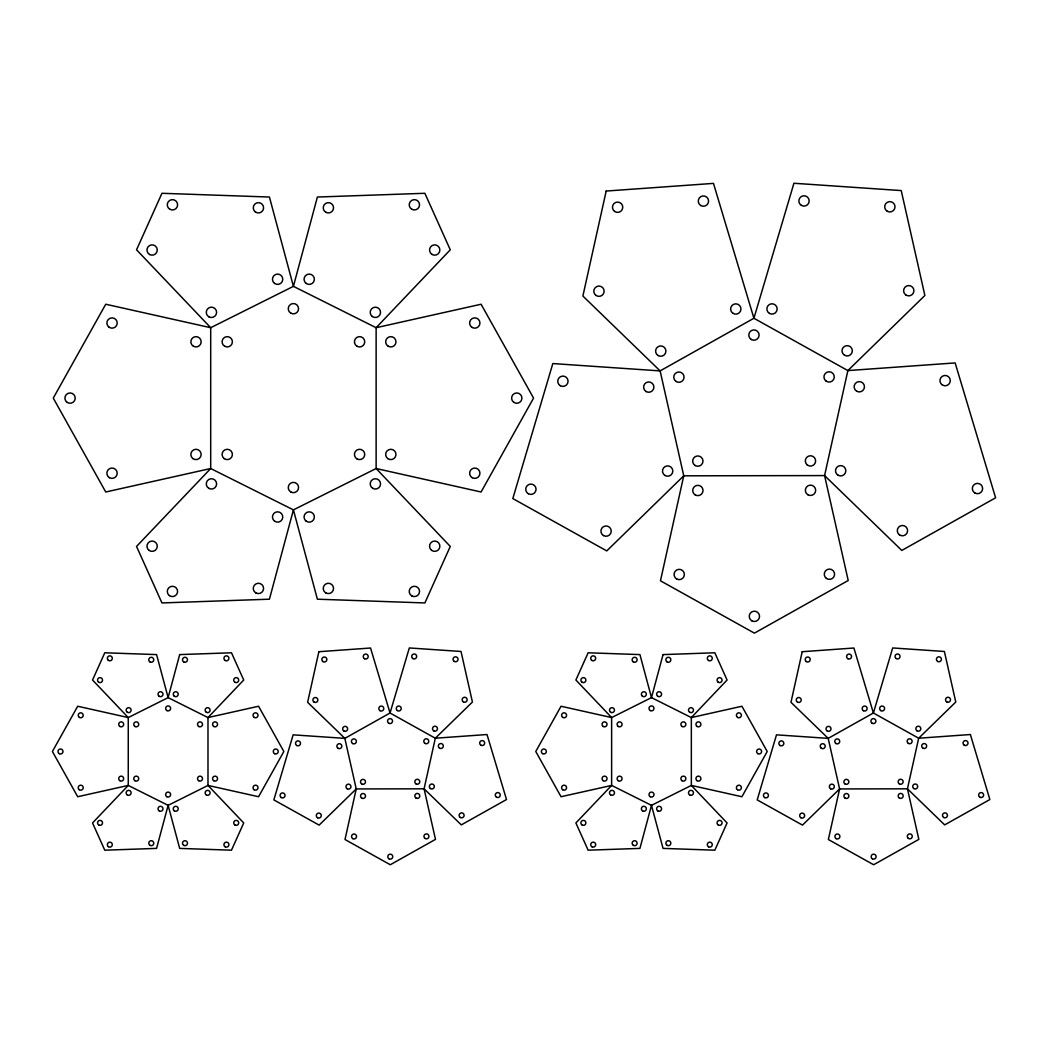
<?xml version="1.0" encoding="UTF-8"?>
<svg xmlns="http://www.w3.org/2000/svg" width="1048" height="1048" viewBox="0 0 1048 1048"><rect width="100%" height="100%" fill="white"/><g stroke="black" fill="none" stroke-linecap="round" stroke-linejoin="round"><path stroke-width="1.5" d="M210.7 327.71L210.7 468.522L136.541 546.427L161.955 602.941L269.428 599.194L293.414 509.878L376.127 468.522L481.084 491.997L533.563 398.109L481.084 304.234L376.127 327.71L293.414 286.353L269.428 197.037L161.955 193.291L136.541 249.804L210.7 327.71L293.414 286.353L317.387 197.037L424.872 193.291L450.273 249.804L376.127 327.71L376.127 468.522L450.273 546.427L424.872 602.941L317.387 599.194L293.414 509.878L210.7 468.522L105.743 491.997L53.265 398.109L105.743 304.234L210.7 327.71M318.854 651.712L307.627 702.304L344.844 738.368L356.228 788.934L345.002 839.527L390.288 864.744L435.483 839.383L424.086 788.817L435.313 738.224L472.425 702.042L461.028 651.476L409.323 647.952L390.039 713.007L344.844 738.368L293.139 734.845L273.856 799.899L319.129 825.117L356.228 788.934L424.086 788.817L461.303 824.894L506.512 799.532L487.019 734.53L435.313 738.224L390.039 713.007L370.547 648.018L318.854 651.712M606.189 191.05L582.885 296.047L660.122 370.9L683.755 475.818L660.463 580.802L754.416 633.136L848.212 580.5L824.58 475.582L847.871 370.586L924.873 295.497L901.228 190.579L793.925 183.256L753.918 318.264L660.122 370.9L552.82 363.564L512.813 498.573L606.766 550.907L683.755 475.818L824.58 475.582L901.804 550.436L995.6 497.8L955.147 362.922L847.871 370.586L753.918 318.264L713.465 183.387L606.189 191.05M802.205 651.712L790.978 702.304L828.195 738.368L839.592 788.934L828.365 839.527L873.639 864.744L918.834 839.383L907.45 788.817L918.677 738.224L955.776 702.042L944.392 651.476L892.686 647.952L873.403 713.007L828.195 738.368L776.489 734.845L757.206 799.899L802.493 825.117L839.592 788.934L907.45 788.817L944.667 824.894L989.862 799.532L970.369 734.53L918.677 738.224L873.403 713.007L853.91 648.018L802.205 651.712M179.68 654.594L168.125 697.627L128.262 717.566L77.696 706.247L52.4 751.495L77.696 796.729L128.262 785.424L168.125 805.349L179.68 848.395L231.477 850.19L243.726 822.955L207.989 785.424L207.989 717.566L243.726 680.021L231.477 652.786L179.68 654.594M168.125 805.349L156.571 848.395L104.774 850.19L92.538 822.955L128.262 785.424L128.262 717.566L92.538 680.021L104.774 652.786L156.571 654.594L168.125 697.627L207.989 717.566L258.568 706.247L283.851 751.495L258.568 796.729L207.989 785.424L168.125 805.349M663.043 654.594L651.489 697.627L611.626 717.566L561.047 706.247L535.764 751.495L561.047 796.729L611.626 785.424L651.489 805.349L663.043 848.395L714.841 850.19L727.076 822.955L691.339 785.424L691.339 717.566L727.076 680.021L714.841 652.786L663.043 654.594M651.489 805.349L639.935 848.395L588.138 850.19L575.889 822.955L611.626 785.424L611.626 717.566L575.889 680.021L588.138 652.786L639.935 654.594L651.489 697.627L691.339 717.566L741.919 706.247L767.215 751.495L741.919 796.729L691.339 785.424L651.489 805.349M149.091 550.396A5.161 5.161 0 0 0 157.252 546.742A5.161 5.161 0 0 0 150.008 541.502A5.161 5.161 0 0 0 149.091 550.396M169.422 595.618A5.161 5.161 0 0 0 177.571 591.963A5.161 5.161 0 0 0 170.326 586.723A5.161 5.161 0 0 0 169.422 595.618M255.843 592.906A5.161 5.161 0 0 0 263.585 588.439A5.161 5.161 0 0 0 255.843 583.959A5.161 5.161 0 0 0 255.843 592.906M274.589 521.17A5.161 5.161 0 0 0 282.75 517.516A5.161 5.161 0 0 0 275.506 512.276A5.161 5.161 0 0 0 274.589 521.17M208.853 488.368A5.161 5.161 0 0 0 216.608 483.901A5.161 5.161 0 0 0 208.853 479.421A5.161 5.161 0 0 0 208.853 488.368M255.398 211.984A5.161 5.161 0 0 0 263.559 208.329A5.161 5.161 0 0 0 256.315 203.089A5.161 5.161 0 0 0 255.398 211.984M169.855 209.273A5.161 5.161 0 0 0 177.61 204.805A5.161 5.161 0 0 0 169.855 200.325A5.161 5.161 0 0 0 169.855 209.273M149.537 254.481A5.161 5.161 0 0 0 157.279 250.013A5.161 5.161 0 0 0 149.537 245.546A5.161 5.161 0 0 0 149.537 254.481M208.853 316.81A5.161 5.161 0 0 0 216.608 312.33A5.161 5.161 0 0 0 208.853 307.863A5.161 5.161 0 0 0 208.853 316.81M274.589 283.432A5.161 5.161 0 0 0 282.75 279.777A5.161 5.161 0 0 0 275.506 274.537A5.161 5.161 0 0 0 274.589 283.432M472.203 477.691A5.161 5.161 0 0 0 479.945 473.211A5.161 5.161 0 0 0 472.203 468.744A5.161 5.161 0 0 0 472.203 477.691M513.743 402.301A5.161 5.161 0 0 0 521.904 398.646A5.161 5.161 0 0 0 514.66 393.406A5.161 5.161 0 0 0 513.743 402.301M472.203 327.487A5.161 5.161 0 0 0 479.945 323.02A5.161 5.161 0 0 0 472.203 318.54A5.161 5.161 0 0 0 472.203 327.487M388.245 346.259A5.161 5.161 0 0 0 395.987 341.792A5.161 5.161 0 0 0 388.245 337.325A5.161 5.161 0 0 0 388.245 346.259M387.799 458.631A5.161 5.161 0 0 0 395.961 454.963A5.161 5.161 0 0 0 388.716 449.736A5.161 5.161 0 0 0 387.799 458.631M432.13 254.481A5.161 5.161 0 0 0 439.872 250.013A5.161 5.161 0 0 0 432.13 245.546A5.161 5.161 0 0 0 432.13 254.481M411.799 209.273A5.161 5.161 0 0 0 419.541 204.805A5.161 5.161 0 0 0 411.799 200.325A5.161 5.161 0 0 0 411.799 209.273M325.81 212.272A5.161 5.161 0 0 0 333.552 207.792A5.161 5.161 0 0 0 325.81 203.325A5.161 5.161 0 0 0 325.81 212.272M306.186 283.432A5.161 5.161 0 0 0 314.348 279.777A5.161 5.161 0 0 0 307.103 274.537A5.161 5.161 0 0 0 306.186 283.432M372.354 316.522A5.161 5.161 0 0 0 380.516 312.867A5.161 5.161 0 0 0 373.271 307.627A5.161 5.161 0 0 0 372.354 316.522M325.81 592.906A5.161 5.161 0 0 0 333.552 588.439A5.161 5.161 0 0 0 325.81 583.959A5.161 5.161 0 0 0 325.81 592.906M411.799 595.906A5.161 5.161 0 0 0 419.541 591.426A5.161 5.161 0 0 0 411.799 586.959A5.161 5.161 0 0 0 411.799 595.906M431.684 550.396A5.161 5.161 0 0 0 439.846 546.742A5.161 5.161 0 0 0 432.601 541.502A5.161 5.161 0 0 0 431.684 550.396M372.8 488.368A5.161 5.161 0 0 0 380.542 483.901A5.161 5.161 0 0 0 372.8 479.421A5.161 5.161 0 0 0 372.8 488.368M306.186 521.17A5.161 5.161 0 0 0 314.348 517.516A5.161 5.161 0 0 0 307.103 512.276A5.161 5.161 0 0 0 306.186 521.17M290.833 491.997A5.161 5.161 0 0 0 298.575 487.53A5.161 5.161 0 0 0 290.833 483.062A5.161 5.161 0 0 0 290.833 491.997M357.001 458.906A5.161 5.161 0 0 0 364.743 454.439A5.161 5.161 0 0 0 357.001 449.972A5.161 5.161 0 0 0 357.001 458.906M357.001 346.259A5.161 5.161 0 0 0 364.743 341.792A5.161 5.161 0 0 0 357.001 337.325A5.161 5.161 0 0 0 357.001 346.259M290.833 313.169A5.161 5.161 0 0 0 298.575 308.702A5.161 5.161 0 0 0 290.833 304.234A5.161 5.161 0 0 0 290.833 313.169M224.665 346.259A5.161 5.161 0 0 0 232.407 341.792A5.161 5.161 0 0 0 224.665 337.325A5.161 5.161 0 0 0 224.665 346.259M224.22 458.631A5.161 5.161 0 0 0 232.381 454.963A5.161 5.161 0 0 0 225.137 449.736A5.161 5.161 0 0 0 224.22 458.631M192.976 458.631A5.161 5.161 0 0 0 201.137 454.963A5.161 5.161 0 0 0 193.893 449.736A5.161 5.161 0 0 0 192.976 458.631M193.422 346.259A5.161 5.161 0 0 0 201.164 341.792A5.161 5.161 0 0 0 193.422 337.325A5.161 5.161 0 0 0 193.422 346.259M109.018 327.199A5.161 5.161 0 0 0 117.18 323.544A5.161 5.161 0 0 0 109.922 318.304A5.161 5.161 0 0 0 109.018 327.199M67.033 402.301A5.161 5.161 0 0 0 75.194 398.646A5.161 5.161 0 0 0 67.95 393.406A5.161 5.161 0 0 0 67.033 402.301M109.451 477.691A5.161 5.161 0 0 0 117.206 473.211A5.161 5.161 0 0 0 109.451 468.744A5.161 5.161 0 0 0 109.451 477.691M856.714 391.231A5.161 5.161 0 0 0 864.456 386.764A5.161 5.161 0 0 0 856.714 382.297A5.161 5.161 0 0 0 856.714 391.231M838.072 475.229A5.161 5.161 0 0 0 845.828 470.762A5.161 5.161 0 0 0 838.072 466.295A5.161 5.161 0 0 0 838.072 475.229M899.42 534.821A5.161 5.161 0 0 0 907.581 531.166A5.161 5.161 0 0 0 900.337 525.926A5.161 5.161 0 0 0 899.42 534.821M974.902 493.005A5.161 5.161 0 0 0 982.644 488.538A5.161 5.161 0 0 0 974.902 484.058A5.161 5.161 0 0 0 974.902 493.005M942.532 385.101A5.161 5.161 0 0 0 950.287 380.634A5.161 5.161 0 0 0 942.532 376.153A5.161 5.161 0 0 0 942.532 385.101M905.747 294.907A5.161 5.161 0 0 0 913.895 291.252A5.161 5.161 0 0 0 906.651 286.012A5.161 5.161 0 0 0 905.747 294.907M887.276 211.264A5.161 5.161 0 0 0 895.018 206.797A5.161 5.161 0 0 0 887.276 202.316A5.161 5.161 0 0 0 887.276 211.264M801.432 205.408A5.161 5.161 0 0 0 809.174 200.928A5.161 5.161 0 0 0 801.432 196.461A5.161 5.161 0 0 0 801.432 205.408M769.429 313.404A5.161 5.161 0 0 0 777.171 308.937A5.161 5.161 0 0 0 769.429 304.47A5.161 5.161 0 0 0 769.429 313.404M844.596 355.272A5.161 5.161 0 0 0 852.338 350.805A5.161 5.161 0 0 0 844.596 346.325A5.161 5.161 0 0 0 844.596 355.272M676.641 578.955A5.161 5.161 0 0 0 684.383 574.474A5.161 5.161 0 0 0 676.641 570.007A5.161 5.161 0 0 0 676.641 578.955M751.809 620.809A5.161 5.161 0 0 0 759.551 616.342A5.161 5.161 0 0 0 751.809 611.875A5.161 5.161 0 0 0 751.809 620.809M826.4 578.417A5.161 5.161 0 0 0 834.562 574.763A5.161 5.161 0 0 0 827.317 569.523A5.161 5.161 0 0 0 826.4 578.417M807.929 494.774A5.161 5.161 0 0 0 815.685 490.307A5.161 5.161 0 0 0 807.929 485.827A5.161 5.161 0 0 0 807.929 494.774M695.283 494.957A5.161 5.161 0 0 0 703.025 490.49A5.161 5.161 0 0 0 695.283 486.01A5.161 5.161 0 0 0 695.283 494.957M751.364 339.526A5.161 5.161 0 0 0 759.106 335.059A5.161 5.161 0 0 0 751.364 330.592A5.161 5.161 0 0 0 751.364 339.526M675.881 381.341A5.161 5.161 0 0 0 684.043 377.686A5.161 5.161 0 0 0 676.798 372.446A5.161 5.161 0 0 0 675.881 381.341M695.243 465.561A5.161 5.161 0 0 0 702.985 461.094A5.161 5.161 0 0 0 695.243 456.627A5.161 5.161 0 0 0 695.243 465.561M807.445 465.102A5.161 5.161 0 0 0 815.606 461.447A5.161 5.161 0 0 0 808.362 456.208A5.161 5.161 0 0 0 807.445 465.102M826.086 381.105A5.161 5.161 0 0 0 834.247 377.45A5.161 5.161 0 0 0 827.003 372.21A5.161 5.161 0 0 0 826.086 381.105M560.326 385.716A5.161 5.161 0 0 0 568.068 381.249A5.161 5.161 0 0 0 560.326 376.769A5.161 5.161 0 0 0 560.326 385.716M528.31 493.726A5.161 5.161 0 0 0 536.065 489.246A5.161 5.161 0 0 0 528.31 484.779A5.161 5.161 0 0 0 528.31 493.726M603.491 535.58A5.161 5.161 0 0 0 611.233 531.113A5.161 5.161 0 0 0 603.491 526.646A5.161 5.161 0 0 0 603.491 535.58M665.074 475.517A5.161 5.161 0 0 0 672.816 471.037A5.161 5.161 0 0 0 665.074 466.57A5.161 5.161 0 0 0 665.074 475.517M646.171 391.572A5.161 5.161 0 0 0 653.913 387.105A5.161 5.161 0 0 0 646.171 382.638A5.161 5.161 0 0 0 646.171 391.572M700.85 205.565A5.161 5.161 0 0 0 708.592 201.098A5.161 5.161 0 0 0 700.85 196.618A5.161 5.161 0 0 0 700.85 205.565M614.587 211.421A5.161 5.161 0 0 0 622.748 207.753A5.161 5.161 0 0 0 615.504 202.526A5.161 5.161 0 0 0 614.587 211.421M595.945 295.405A5.161 5.161 0 0 0 604.106 291.75A5.161 5.161 0 0 0 596.862 286.51A5.161 5.161 0 0 0 595.945 295.405M658.183 355.573A5.161 5.161 0 0 0 665.925 351.106A5.161 5.161 0 0 0 658.183 346.626A5.161 5.161 0 0 0 658.183 355.573M732.775 313.182A5.161 5.161 0 0 0 740.936 309.527A5.161 5.161 0 0 0 733.679 304.287A5.161 5.161 0 0 0 732.775 313.182M98.8 825.012A2.489 2.489 0 0 0 102.521 822.863A2.489 2.489 0 0 0 98.8 820.702A2.489 2.489 0 0 0 98.8 825.012M108.376 846.666A2.489 2.489 0 0 0 112.306 844.898A2.489 2.489 0 0 0 108.809 842.382A2.489 2.489 0 0 0 108.376 846.666M150.021 845.356A2.489 2.489 0 0 0 153.755 843.208A2.489 2.489 0 0 0 150.021 841.046A2.489 2.489 0 0 0 150.021 845.356M159.27 810.929A2.489 2.489 0 0 0 163.003 808.768A2.489 2.489 0 0 0 159.27 806.619A2.489 2.489 0 0 0 159.27 810.929M127.384 794.987A2.489 2.489 0 0 0 131.118 792.825A2.489 2.489 0 0 0 127.384 790.677A2.489 2.489 0 0 0 127.384 794.987M150.021 661.93A2.489 2.489 0 0 0 153.755 659.782A2.489 2.489 0 0 0 150.021 657.62A2.489 2.489 0 0 0 150.021 661.93M108.376 660.345A2.489 2.489 0 0 0 112.306 658.589A2.489 2.489 0 0 0 108.809 656.061A2.489 2.489 0 0 0 108.376 660.345M98.578 682.143A2.489 2.489 0 0 0 102.508 680.375A2.489 2.489 0 0 0 99.023 677.846A2.489 2.489 0 0 0 98.578 682.143M127.384 712.312A2.489 2.489 0 0 0 131.118 710.151A2.489 2.489 0 0 0 127.384 708.003A2.489 2.489 0 0 0 127.384 712.312M159.06 696.226A2.489 2.489 0 0 0 162.99 694.457A2.489 2.489 0 0 0 159.493 691.942A2.489 2.489 0 0 0 159.06 696.226M254.075 789.694A2.489 2.489 0 0 0 258.005 787.939A2.489 2.489 0 0 0 254.507 785.41A2.489 2.489 0 0 0 254.075 789.694M274.524 753.643A2.489 2.489 0 0 0 278.244 751.495A2.489 2.489 0 0 0 274.524 749.333A2.489 2.489 0 0 0 274.524 753.643M254.284 717.448A2.489 2.489 0 0 0 258.018 715.299A2.489 2.489 0 0 0 254.284 713.138A2.489 2.489 0 0 0 254.284 717.448M213.818 726.5A2.489 2.489 0 0 0 217.552 724.351A2.489 2.489 0 0 0 213.818 722.19A2.489 2.489 0 0 0 213.818 726.5M213.609 780.642A2.489 2.489 0 0 0 217.539 778.887A2.489 2.489 0 0 0 214.054 776.358A2.489 2.489 0 0 0 213.609 780.642M234.752 682.143A2.489 2.489 0 0 0 238.695 680.375A2.489 2.489 0 0 0 235.197 677.846A2.489 2.489 0 0 0 234.752 682.143M225.176 660.489A2.489 2.489 0 0 0 228.909 658.327A2.489 2.489 0 0 0 225.176 656.179A2.489 2.489 0 0 0 225.176 660.489M183.741 661.93A2.489 2.489 0 0 0 187.474 659.782A2.489 2.489 0 0 0 183.741 657.62A2.489 2.489 0 0 0 183.741 661.93M174.282 696.226A2.489 2.489 0 0 0 178.212 694.457A2.489 2.489 0 0 0 174.728 691.942A2.489 2.489 0 0 0 174.282 696.226M206.391 712.312A2.489 2.489 0 0 0 210.111 710.151A2.489 2.489 0 0 0 206.391 708.003A2.489 2.489 0 0 0 206.391 712.312M183.741 845.356A2.489 2.489 0 0 0 187.474 843.208A2.489 2.489 0 0 0 183.741 841.046A2.489 2.489 0 0 0 183.741 845.356M225.176 846.797A2.489 2.489 0 0 0 228.909 844.649A2.489 2.489 0 0 0 225.176 842.487A2.489 2.489 0 0 0 225.176 846.797M234.975 825.012A2.489 2.489 0 0 0 238.708 822.863A2.489 2.489 0 0 0 234.975 820.702A2.489 2.489 0 0 0 234.975 825.012M206.391 794.987A2.489 2.489 0 0 0 210.111 792.825A2.489 2.489 0 0 0 206.391 790.677A2.489 2.489 0 0 0 206.391 794.987M174.282 810.785A2.489 2.489 0 0 0 178.212 809.03A2.489 2.489 0 0 0 174.728 806.501A2.489 2.489 0 0 0 174.282 810.785M166.881 796.729A2.489 2.489 0 0 0 170.614 794.581A2.489 2.489 0 0 0 166.881 792.419A2.489 2.489 0 0 0 166.881 796.729M198.557 780.642A2.489 2.489 0 0 0 202.487 778.887A2.489 2.489 0 0 0 199.002 776.358A2.489 2.489 0 0 0 198.557 780.642M198.766 726.5A2.489 2.489 0 0 0 202.5 724.351A2.489 2.489 0 0 0 198.766 722.19A2.489 2.489 0 0 0 198.766 726.5M166.881 710.557A2.489 2.489 0 0 0 170.614 708.409A2.489 2.489 0 0 0 166.881 706.247A2.489 2.489 0 0 0 166.881 710.557M134.995 726.5A2.489 2.489 0 0 0 138.729 724.351A2.489 2.489 0 0 0 134.995 722.19A2.489 2.489 0 0 0 134.995 726.5M134.786 780.642A2.489 2.489 0 0 0 138.716 778.887A2.489 2.489 0 0 0 135.218 776.358A2.489 2.489 0 0 0 134.786 780.642M119.734 780.642A2.489 2.489 0 0 0 123.664 778.887A2.489 2.489 0 0 0 120.166 776.358A2.489 2.489 0 0 0 119.734 780.642M119.944 726.5A2.489 2.489 0 0 0 123.677 724.351A2.489 2.489 0 0 0 119.944 722.19A2.489 2.489 0 0 0 119.944 726.5M79.478 717.448A2.489 2.489 0 0 0 83.211 715.299A2.489 2.489 0 0 0 79.478 713.138A2.489 2.489 0 0 0 79.478 717.448M59.251 753.643A2.489 2.489 0 0 0 62.985 751.495A2.489 2.489 0 0 0 59.251 749.333A2.489 2.489 0 0 0 59.251 753.643M79.268 789.694A2.489 2.489 0 0 0 83.198 787.939A2.489 2.489 0 0 0 79.7 785.41A2.489 2.489 0 0 0 79.268 789.694M439.584 748.18A2.489 2.489 0 0 0 443.317 746.019A2.489 2.489 0 0 0 439.584 743.87A2.489 2.489 0 0 0 439.584 748.18M430.387 788.515A2.489 2.489 0 0 0 434.317 786.747A2.489 2.489 0 0 0 430.82 784.231A2.489 2.489 0 0 0 430.387 788.515M460.373 817.505A2.489 2.489 0 0 0 464.107 815.357A2.489 2.489 0 0 0 460.373 813.196A2.489 2.489 0 0 0 460.373 817.505M496.529 797.214A2.489 2.489 0 0 0 500.263 795.065A2.489 2.489 0 0 0 496.529 792.904A2.489 2.489 0 0 0 496.529 797.214M480.94 745.22A2.489 2.489 0 0 0 484.674 743.058A2.489 2.489 0 0 0 480.94 740.91A2.489 2.489 0 0 0 480.94 745.22M463.413 701.898A2.489 2.489 0 0 0 467.146 699.736A2.489 2.489 0 0 0 463.413 697.588A2.489 2.489 0 0 0 463.413 701.898M454.098 661.314A2.489 2.489 0 0 0 458.028 659.546A2.489 2.489 0 0 0 454.531 657.017A2.489 2.489 0 0 0 454.098 661.314M412.729 658.485A2.489 2.489 0 0 0 416.659 656.716A2.489 2.489 0 0 0 413.161 654.201A2.489 2.489 0 0 0 412.729 658.485M397.297 710.531A2.489 2.489 0 0 0 401.227 708.775A2.489 2.489 0 0 0 397.742 706.247A2.489 2.489 0 0 0 397.297 710.531M433.741 730.849A2.489 2.489 0 0 0 437.461 728.688A2.489 2.489 0 0 0 433.741 726.539A2.489 2.489 0 0 0 433.741 730.849M352.809 838.636A2.489 2.489 0 0 0 356.53 836.474A2.489 2.489 0 0 0 352.809 834.326A2.489 2.489 0 0 0 352.809 838.636M389.031 858.81A2.489 2.489 0 0 0 392.764 856.648A2.489 2.489 0 0 0 389.031 854.5A2.489 2.489 0 0 0 389.031 858.81M424.977 838.374A2.489 2.489 0 0 0 428.907 836.618A2.489 2.489 0 0 0 425.409 834.09A2.489 2.489 0 0 0 424.977 838.374M415.86 797.934A2.489 2.489 0 0 0 419.789 796.166A2.489 2.489 0 0 0 416.305 793.637A2.489 2.489 0 0 0 415.86 797.934M361.783 798.157A2.489 2.489 0 0 0 365.516 795.995A2.489 2.489 0 0 0 361.783 793.847A2.489 2.489 0 0 0 361.783 798.157M388.598 723.12A2.489 2.489 0 0 0 392.528 721.351A2.489 2.489 0 0 0 389.031 718.836A2.489 2.489 0 0 0 388.598 723.12M352.652 743.543A2.489 2.489 0 0 0 356.386 741.395A2.489 2.489 0 0 0 352.652 739.233A2.489 2.489 0 0 0 352.652 743.543M361.77 783.996A2.489 2.489 0 0 0 365.49 781.834A2.489 2.489 0 0 0 361.77 779.686A2.489 2.489 0 0 0 361.77 783.996M416.056 783.904A2.489 2.489 0 0 0 419.776 781.756A2.489 2.489 0 0 0 416.056 779.594A2.489 2.489 0 0 0 416.056 783.904M425.029 743.425A2.489 2.489 0 0 0 428.763 741.277A2.489 2.489 0 0 0 425.029 739.115A2.489 2.489 0 0 0 425.029 743.425M296.754 745.508A2.489 2.489 0 0 0 300.488 743.36A2.489 2.489 0 0 0 296.754 741.211A2.489 2.489 0 0 0 296.754 745.508M281.322 797.567A2.489 2.489 0 0 0 285.056 795.406A2.489 2.489 0 0 0 281.322 793.257A2.489 2.489 0 0 0 281.322 797.567M317.544 817.741A2.489 2.489 0 0 0 321.278 815.58A2.489 2.489 0 0 0 317.544 813.431A2.489 2.489 0 0 0 317.544 817.741M347.229 788.79A2.489 2.489 0 0 0 350.962 786.629A2.489 2.489 0 0 0 347.229 784.48A2.489 2.489 0 0 0 347.229 788.79M337.901 748.207A2.489 2.489 0 0 0 341.831 746.438A2.489 2.489 0 0 0 338.347 743.91A2.489 2.489 0 0 0 337.901 748.207M364.468 658.694A2.489 2.489 0 0 0 368.202 656.546A2.489 2.489 0 0 0 364.468 654.397A2.489 2.489 0 0 0 364.468 658.694M322.902 661.524A2.489 2.489 0 0 0 326.832 659.755A2.489 2.489 0 0 0 323.334 657.227A2.489 2.489 0 0 0 322.902 661.524M314.138 702.134A2.489 2.489 0 0 0 317.858 699.985A2.489 2.489 0 0 0 314.138 697.824A2.489 2.489 0 0 0 314.138 702.134M343.901 730.993A2.489 2.489 0 0 0 347.635 728.832A2.489 2.489 0 0 0 343.901 726.683A2.489 2.489 0 0 0 343.901 730.993M380.07 710.701A2.489 2.489 0 0 0 383.791 708.54A2.489 2.489 0 0 0 380.07 706.391A2.489 2.489 0 0 0 380.07 710.701M582.151 825.012A2.489 2.489 0 0 0 585.884 822.863A2.489 2.489 0 0 0 582.151 820.702A2.489 2.489 0 0 0 582.151 825.012M591.95 846.797A2.489 2.489 0 0 0 595.683 844.649A2.489 2.489 0 0 0 591.95 842.487A2.489 2.489 0 0 0 591.95 846.797M633.385 845.356A2.489 2.489 0 0 0 637.119 843.208A2.489 2.489 0 0 0 633.385 841.046A2.489 2.489 0 0 0 633.385 845.356M642.62 810.929A2.489 2.489 0 0 0 646.354 808.768A2.489 2.489 0 0 0 642.62 806.619A2.489 2.489 0 0 0 642.62 810.929M610.735 794.987A2.489 2.489 0 0 0 614.469 792.825A2.489 2.489 0 0 0 610.735 790.677A2.489 2.489 0 0 0 610.735 794.987M633.385 661.93A2.489 2.489 0 0 0 637.119 659.782A2.489 2.489 0 0 0 633.385 657.62A2.489 2.489 0 0 0 633.385 661.93M591.727 660.345A2.489 2.489 0 0 0 595.67 658.589A2.489 2.489 0 0 0 592.172 656.061A2.489 2.489 0 0 0 591.727 660.345M581.941 682.143A2.489 2.489 0 0 0 585.871 680.375A2.489 2.489 0 0 0 582.374 677.846A2.489 2.489 0 0 0 581.941 682.143M610.735 712.312A2.489 2.489 0 0 0 614.469 710.151A2.489 2.489 0 0 0 610.735 708.003A2.489 2.489 0 0 0 610.735 712.312M642.411 696.226A2.489 2.489 0 0 0 646.341 694.457A2.489 2.489 0 0 0 642.856 691.942A2.489 2.489 0 0 0 642.411 696.226M737.425 789.694A2.489 2.489 0 0 0 741.368 787.939A2.489 2.489 0 0 0 737.871 785.41A2.489 2.489 0 0 0 737.425 789.694M757.874 753.643A2.489 2.489 0 0 0 761.608 751.495A2.489 2.489 0 0 0 757.874 749.333A2.489 2.489 0 0 0 757.874 753.643M737.648 717.448A2.489 2.489 0 0 0 741.381 715.299A2.489 2.489 0 0 0 737.648 713.138A2.489 2.489 0 0 0 737.648 717.448M697.182 726.5A2.489 2.489 0 0 0 700.915 724.351A2.489 2.489 0 0 0 697.182 722.19A2.489 2.489 0 0 0 697.182 726.5M696.972 780.642A2.489 2.489 0 0 0 700.902 778.887A2.489 2.489 0 0 0 697.405 776.358A2.489 2.489 0 0 0 696.972 780.642M718.116 682.143A2.489 2.489 0 0 0 722.046 680.375A2.489 2.489 0 0 0 718.561 677.846A2.489 2.489 0 0 0 718.116 682.143M708.54 660.489A2.489 2.489 0 0 0 712.273 658.327A2.489 2.489 0 0 0 708.54 656.179A2.489 2.489 0 0 0 708.54 660.489M667.104 661.93A2.489 2.489 0 0 0 670.838 659.782A2.489 2.489 0 0 0 667.104 657.62A2.489 2.489 0 0 0 667.104 661.93M657.646 696.226A2.489 2.489 0 0 0 661.576 694.457A2.489 2.489 0 0 0 658.079 691.942A2.489 2.489 0 0 0 657.646 696.226M689.741 712.312A2.489 2.489 0 0 0 693.475 710.151A2.489 2.489 0 0 0 689.741 708.003A2.489 2.489 0 0 0 689.741 712.312M667.104 845.356A2.489 2.489 0 0 0 670.838 843.208A2.489 2.489 0 0 0 667.104 841.046A2.489 2.489 0 0 0 667.104 845.356M708.54 846.797A2.489 2.489 0 0 0 712.273 844.649A2.489 2.489 0 0 0 708.54 842.487A2.489 2.489 0 0 0 708.54 846.797M718.325 825.012A2.489 2.489 0 0 0 722.059 822.863A2.489 2.489 0 0 0 718.325 820.702A2.489 2.489 0 0 0 718.325 825.012M689.741 794.987A2.489 2.489 0 0 0 693.475 792.825A2.489 2.489 0 0 0 689.741 790.677A2.489 2.489 0 0 0 689.741 794.987M657.856 810.929A2.489 2.489 0 0 0 661.589 808.768A2.489 2.489 0 0 0 657.856 806.619A2.489 2.489 0 0 0 657.856 810.929M650.245 796.729A2.489 2.489 0 0 0 653.978 794.581A2.489 2.489 0 0 0 650.245 792.419A2.489 2.489 0 0 0 650.245 796.729M681.92 780.642A2.489 2.489 0 0 0 685.851 778.887A2.489 2.489 0 0 0 682.353 776.358A2.489 2.489 0 0 0 681.92 780.642M682.13 726.5A2.489 2.489 0 0 0 685.864 724.351A2.489 2.489 0 0 0 682.13 722.19A2.489 2.489 0 0 0 682.13 726.5M650.245 710.557A2.489 2.489 0 0 0 653.978 708.409A2.489 2.489 0 0 0 650.245 706.247A2.489 2.489 0 0 0 650.245 710.557M618.359 726.5A2.489 2.489 0 0 0 622.08 724.351A2.489 2.489 0 0 0 618.359 722.19A2.489 2.489 0 0 0 618.359 726.5M618.137 780.642A2.489 2.489 0 0 0 622.067 778.887A2.489 2.489 0 0 0 618.582 776.358A2.489 2.489 0 0 0 618.137 780.642M603.085 780.642A2.489 2.489 0 0 0 607.015 778.887A2.489 2.489 0 0 0 603.53 776.358A2.489 2.489 0 0 0 603.085 780.642M603.294 726.5A2.489 2.489 0 0 0 607.028 724.351A2.489 2.489 0 0 0 603.294 722.19A2.489 2.489 0 0 0 603.294 726.5M562.841 717.448A2.489 2.489 0 0 0 566.575 715.299A2.489 2.489 0 0 0 562.841 713.138A2.489 2.489 0 0 0 562.841 717.448M542.602 753.643A2.489 2.489 0 0 0 546.336 751.495A2.489 2.489 0 0 0 542.602 749.333A2.489 2.489 0 0 0 542.602 753.643M562.619 789.694A2.489 2.489 0 0 0 566.562 787.939A2.489 2.489 0 0 0 563.064 785.41A2.489 2.489 0 0 0 562.619 789.694M922.934 748.18A2.489 2.489 0 0 0 926.668 746.019A2.489 2.489 0 0 0 922.934 743.87A2.489 2.489 0 0 0 922.934 748.18M913.738 788.515A2.489 2.489 0 0 0 917.681 786.747A2.489 2.489 0 0 0 914.184 784.231A2.489 2.489 0 0 0 913.738 788.515M943.737 817.505A2.489 2.489 0 0 0 947.457 815.357A2.489 2.489 0 0 0 943.737 813.196A2.489 2.489 0 0 0 943.737 817.505M979.893 797.214A2.489 2.489 0 0 0 983.627 795.065A2.489 2.489 0 0 0 979.893 792.904A2.489 2.489 0 0 0 979.893 797.214M964.291 745.22A2.489 2.489 0 0 0 968.025 743.058A2.489 2.489 0 0 0 964.291 740.91A2.489 2.489 0 0 0 964.291 745.22M946.776 701.898A2.489 2.489 0 0 0 950.51 699.736A2.489 2.489 0 0 0 946.776 697.588A2.489 2.489 0 0 0 946.776 701.898M937.659 661.445A2.489 2.489 0 0 0 941.392 659.297A2.489 2.489 0 0 0 937.659 657.135A2.489 2.489 0 0 0 937.659 661.445M896.079 658.485A2.489 2.489 0 0 0 900.022 656.716A2.489 2.489 0 0 0 896.525 654.201A2.489 2.489 0 0 0 896.079 658.485M880.661 710.531A2.489 2.489 0 0 0 884.591 708.775A2.489 2.489 0 0 0 881.093 706.247A2.489 2.489 0 0 0 880.661 710.531M917.092 730.849A2.489 2.489 0 0 0 920.825 728.688A2.489 2.489 0 0 0 917.092 726.539A2.489 2.489 0 0 0 917.092 730.849M836.16 838.636A2.489 2.489 0 0 0 839.893 836.474A2.489 2.489 0 0 0 836.16 834.326A2.489 2.489 0 0 0 836.16 838.636M872.381 858.81A2.489 2.489 0 0 0 876.115 856.648A2.489 2.489 0 0 0 872.381 854.5A2.489 2.489 0 0 0 872.381 858.81M908.328 838.374A2.489 2.489 0 0 0 912.258 836.618A2.489 2.489 0 0 0 908.773 834.09A2.489 2.489 0 0 0 908.328 838.374M899.223 797.934A2.489 2.489 0 0 0 903.153 796.166A2.489 2.489 0 0 0 899.656 793.637A2.489 2.489 0 0 0 899.223 797.934M845.147 798.157A2.489 2.489 0 0 0 848.88 795.995A2.489 2.489 0 0 0 845.147 793.847A2.489 2.489 0 0 0 845.147 798.157M871.949 723.12A2.489 2.489 0 0 0 875.892 721.351A2.489 2.489 0 0 0 872.395 718.836A2.489 2.489 0 0 0 871.949 723.12M836.016 743.543A2.489 2.489 0 0 0 839.736 741.395A2.489 2.489 0 0 0 836.016 739.233A2.489 2.489 0 0 0 836.016 743.543M845.12 783.996A2.489 2.489 0 0 0 848.854 781.834A2.489 2.489 0 0 0 845.12 779.686A2.489 2.489 0 0 0 845.12 783.996M899.407 783.904A2.489 2.489 0 0 0 903.14 781.756A2.489 2.489 0 0 0 899.407 779.594A2.489 2.489 0 0 0 899.407 783.904M908.393 743.425A2.489 2.489 0 0 0 912.127 741.277A2.489 2.489 0 0 0 908.393 739.115A2.489 2.489 0 0 0 908.393 743.425M780.105 745.508A2.489 2.489 0 0 0 783.839 743.36A2.489 2.489 0 0 0 780.105 741.211A2.489 2.489 0 0 0 780.105 745.508M764.686 797.567A2.489 2.489 0 0 0 768.42 795.406A2.489 2.489 0 0 0 764.686 793.257A2.489 2.489 0 0 0 764.686 797.567M800.908 817.741A2.489 2.489 0 0 0 804.641 815.58A2.489 2.489 0 0 0 800.908 813.431A2.489 2.489 0 0 0 800.908 817.741M830.592 788.79A2.489 2.489 0 0 0 834.326 786.629A2.489 2.489 0 0 0 830.592 784.48A2.489 2.489 0 0 0 830.592 788.79M821.265 748.207A2.489 2.489 0 0 0 825.195 746.438A2.489 2.489 0 0 0 821.697 743.91A2.489 2.489 0 0 0 821.265 748.207M847.832 658.694A2.489 2.489 0 0 0 851.565 656.546A2.489 2.489 0 0 0 847.832 654.397A2.489 2.489 0 0 0 847.832 658.694M806.253 661.524A2.489 2.489 0 0 0 810.196 659.755A2.489 2.489 0 0 0 806.698 657.227A2.489 2.489 0 0 0 806.253 661.524M797.489 702.134A2.489 2.489 0 0 0 801.222 699.985A2.489 2.489 0 0 0 797.489 697.824A2.489 2.489 0 0 0 797.489 702.134M827.265 730.993A2.489 2.489 0 0 0 830.999 728.832A2.489 2.489 0 0 0 827.265 726.683A2.489 2.489 0 0 0 827.265 730.993M863.421 710.701A2.489 2.489 0 0 0 867.155 708.54A2.489 2.489 0 0 0 863.421 706.391A2.489 2.489 0 0 0 863.421 710.701"/></g></svg>
